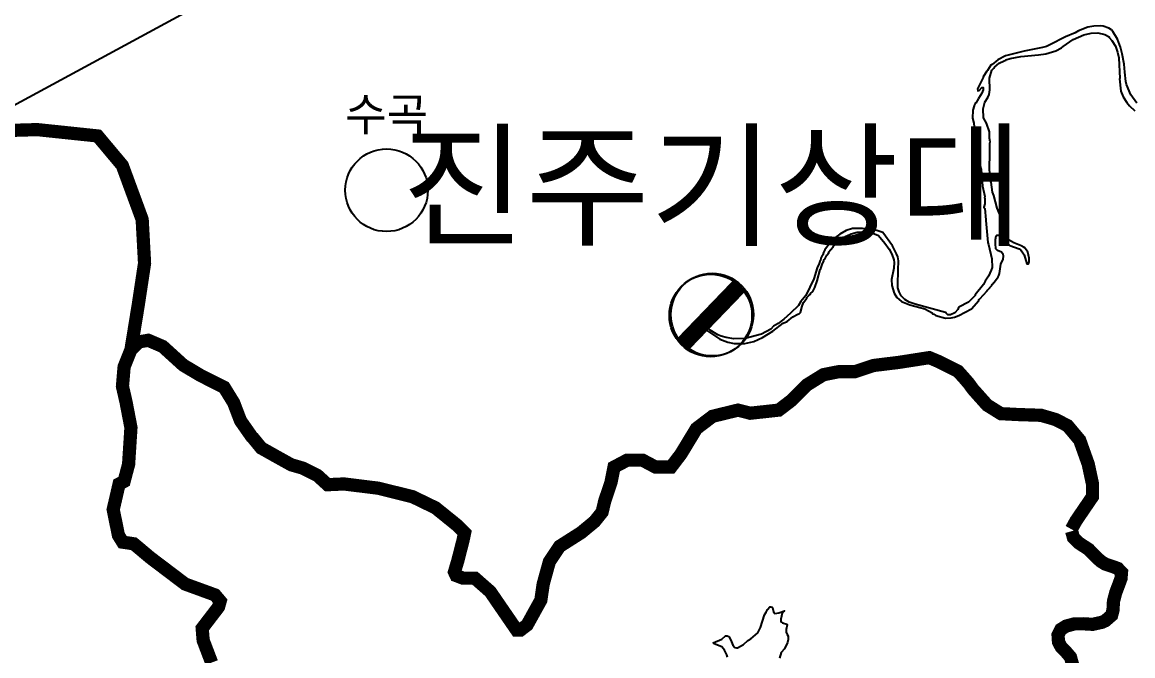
# Model space of a CAD drawing. Header units: millimetres. Extents: x -954552 to 1497340, y -301250 to 736091.
# Drawn here: x 273600 to 307207, y 175469 to 194640 of the extents above; entities that cross this region are included whole.
import ezdxf
from ezdxf.enums import TextEntityAlignment as Align

# ---------------------------------------------------------------- set-up
doc = ezdxf.new("R2010")
doc.units = ezdxf.units.MM
for name, color, linetype in [('2121', 7, 'Continuous'), ('2411', 7, 'Continuous'), ('AWS', 4, 'Continuous'), ('AWS명', 2, 'Continuous'), ('EL', 2, 'Continuous'), ('MAIN-RIVER', 5, 'Continuous'), ('Point', 1, 'Continuous'), ('관측소명', 3, 'Continuous'), ('기상청', 1, 'Continuous'), ('티센', 6, 'Continuous')]:
    doc.layers.add(name, color=color, linetype=linetype)
doc.styles.get("Standard").update_dxf_attribs({"font": ''})
doc.styles.get('Standard').set_extended_font_data('Gulim')

# ---------------------------------------------------------------- blocks, each defined once
blk = doc.blocks.new('관측소(기상청)')
at = {"layer": '기상청', "const_width": 500}
blk.add_lwpolyline([(821, 874), (-914, -926)], dxfattribs=at)
at = {"layer": '기상청'}
blk.add_circle((-46, -26), 1250, dxfattribs=at)

msp = doc.modelspace()

# ---------------------------------------------------------------- linework, layer by layer
at = {"layer": '2121', "color": 7}
msp.add_lwpolyline([(294947, 175431), (294926, 175501), (294849, 175644), (294766, 175737), (294537, 175833), (294506, 175860), (294775, 175975), (294880, 176070), (294935, 176074), (294983, 176050), (295044, 175946), (295102, 175789), (295160, 175718), (295210, 175706), (295241, 175713), (295427, 175815), (295559, 175930), (295646, 175984), (295865, 176166), (295865, 176166), (295938, 176329), (296057, 176712), (296115, 176793), (296149, 176871), (296222, 176947), (296256, 176955), (296292, 176945), (296304, 176926), (296331, 176804), (296375, 176752), (296499, 176767), (296671, 176834), (296601, 176756), (296552, 176574), (296554, 176520), (296573, 176489), (296606, 176469), (296737, 176426), (296750, 176411), (296720, 176263), (296721, 176188), (296746, 176113), (296779, 176068), (296775, 175958), (296758, 175867), (296666, 175684), (296568, 175570), (296515, 175397)], dxfattribs=at)
at = {"layer": '2411', "const_width": 400}
for points in [[(276890, 184730), (277109, 186072), (277302, 187347), (277230, 188671), (276628, 190308), (275881, 191199), (274051, 191391), (271691, 191319), (269403, 192089), (268253, 193456), (267988, 194908)], [(279332, 175263), (279075, 175936), (279046, 176301), (279304, 176638), (279540, 176946), (279590, 177125), (279433, 177311), (278530, 177640), (277471, 178442), (276976, 178858), (276640, 178908), (276511, 179115), (276353, 179896), (276532, 180669), (276683, 180748), (276819, 181264), (276890, 182374), (276740, 183154), (276633, 183620), (276683, 184214), (276890, 184730), (277127, 184966), (277413, 185016), (277850, 184830), (278473, 184264), (278989, 183956), (279712, 183591), (279998, 183126), (280206, 182581), (280572, 182058)], [(280562, 182087), (280833, 181756), (281269, 181511), (281744, 181247), (282082, 181150), (282530, 180928), (282840, 180646), (283336, 180669), (284374, 180540), (285412, 180283), (286107, 179946), (286780, 179402), (286988, 179194), (286938, 178958), (286780, 178342), (286680, 178005), (286730, 177898), (286938, 177819), (287296, 177819), (287761, 177411), (288563, 176244), (288671, 176244), (288878, 176401), (289294, 177153), (289365, 177640), (289551, 178313), (289859, 178779), (290511, 179194), (290919, 179531), (291148, 179817), (291227, 180154), (291416, 180713), (291509, 181179), (291905, 181389), (292371, 181389), (292767, 181179), (293233, 181179), (293535, 181575), (294001, 182344), (294490, 182716), (295259, 182903), (295632, 182809), (296493, 182903), (296889, 183205), (297355, 183671), (297844, 183974), (298310, 184067), (298799, 184067), (299358, 184253), (300126, 184347), (301049, 184491), (301317, 184379), (301919, 184078), (302105, 183870), (302241, 183713), (302371, 183534), (302800, 183054), (303215, 182796), (303759, 182768), (304432, 182746), (304876, 182617), (305234, 182431), (305600, 181994), (305858, 181271), (305986, 180676), (305986, 180283), (305492, 179559), (305349, 179300)], [(305357, 179239), (305409, 179050), (305576, 178881), (305873, 178689), (306087, 178470), (306224, 178340), (306370, 178245), (306597, 178170), (306752, 178113), (306865, 177997), (306851, 177811), (306792, 177648), (306692, 177384), (306622, 177119), (306608, 176852), (306567, 176696), (306376, 176530), (306274, 176484), (305993, 176421), (305711, 176438), (305449, 176437), (305190, 176368), (305027, 176266), (304945, 176099), (304958, 175891), (305037, 175740), (305166, 175610), (305322, 175428), (305397, 175158)]]:
    msp.add_lwpolyline(points, dxfattribs=at)
at = {"layer": 'AWS'}
msp.add_circle((284625, 189557), 1250, dxfattribs=at)
at = {"layer": 'MAIN-RIVER'}
msp.add_lwpolyline([(293933, 185487), (293977, 185480), (294106, 185439), (294190, 185398), (294712, 185048), (294794, 185015), (294957, 184958), (295145, 184917), (295470, 184915), (295744, 184982), (295999, 185098), (296315, 185291), (296629, 185534), (296747, 185585), (296919, 185728), (297067, 185808), (297123, 185827), (297156, 185854), (297204, 186051), (297244, 186161), (297338, 186289), (297344, 186309), (297423, 186390), (297423, 186403), (297450, 186415), (297449, 186427), (297521, 186491), (297588, 186610), (297658, 186812), (297742, 187162), (297767, 187188), (297767, 187188), (297814, 187335), (297854, 187414), (297860, 187449), (297884, 187474), (297944, 187593), (298004, 187660), (298003, 187685), (298144, 187843), (298144, 187856), (298366, 188054), (298533, 188168), (298689, 188234), (298862, 188292), (299137, 188308), (299344, 188255), (299508, 188183), (299704, 187958), (299832, 187775), (299915, 187619), (299975, 187446), (299983, 187365), (299979, 187202), (299909, 186851), (299918, 186677), (299984, 186440), (300067, 186314), (300207, 186187), (300458, 186088), (300910, 185967), (301137, 185846), (301157, 185821), (301157, 185821), (301187, 185804), (301251, 185769), (301539, 185689), (301714, 185691), (301808, 185711), (301938, 185764), (302323, 185972), (302550, 186224), (302549, 186248), (302562, 186248), (302574, 186274), (302805, 186511), (302811, 186530), (302878, 186600), (302878, 186612), (302940, 186676), (302946, 186695), (302992, 186730), (302991, 186755), (303004, 186755), (303022, 186774), (303022, 186786), (303134, 186933), (303158, 186980), (303175, 187039), (303213, 187322), (303220, 187352), (303281, 187460), (303297, 187567), (303285, 187607), (303234, 187683), (303234, 187683), (303114, 187731), (303063, 187787), (303048, 187943), (303053, 188062), (303070, 188181), (303089, 188199), (303170, 188195), (303481, 187887), (303770, 187782), (303808, 187758), (303817, 187734), (303836, 187723), (303916, 187606), (303999, 187333), (304026, 187327), (304052, 187333), (304076, 187390), (304074, 187503), (304034, 187683), (303938, 187813), (303890, 187848), (303864, 187868), (303604, 187963), (303464, 188050), (303431, 188057), (303346, 188104), (303282, 188177), (303268, 188296), (303303, 188466), (303287, 188576), (303101, 189012), (303101, 189012), (302997, 189401), (302963, 189498), (302920, 189803), (302882, 189871), (302874, 190396), (302883, 190489), (302884, 190984), (302889, 191021), (302873, 191133), (302866, 191328), (302780, 191582), (302691, 191750), (302674, 192018), (302734, 192219), (302825, 192364), (302861, 192452), (302884, 192590), (302873, 192946), (302944, 193185), (303003, 193253), (303017, 193285), (303166, 193401), (303310, 193476), (303364, 193488), (303364, 193500), (303494, 193546), (303819, 193604), (304351, 193654), (304580, 193685), (304877, 193775), (305052, 193863), (305052, 193863), (305095, 193904), (305398, 194116), (305727, 194258), (305946, 194305), (306145, 194315), (306365, 194268), (306488, 194201), (306495, 194180), (306574, 194090), (306682, 193916), (306741, 193731), (306782, 193562), (306810, 192937), (306804, 192928), (306847, 192557), (306918, 192382), (307027, 192209), (307103, 192111), (307269, 191957)], dxfattribs=at)
at = {"layer": 'MAIN-RIVER', "color": 5}
msp.add_lwpolyline([(307325, 192194), (307143, 192448), (307143, 192448), (307018, 192760), (306999, 192846), (306962, 193128), (306941, 193376), (306888, 193685), (306837, 193887), (306742, 194123), (306607, 194356), (306559, 194408), (306480, 194463), (306311, 194524), (306223, 194528), (306023, 194519), (305846, 194487), (305561, 194375), (305468, 194321), (305172, 194200), (304696, 193959), (304600, 193910), (304471, 193876), (303916, 193768), (303356, 193622), (303127, 193506), (302953, 193357), (302914, 193338), (302811, 193180), (302785, 193164), (302678, 192987), (302679, 192968), (302509, 192622), (302516, 192566), (302516, 192566), (302559, 192572), (302639, 192661), (302677, 192665), (302684, 192637), (302678, 192593), (302642, 192493), (302534, 192337), (302453, 192196), (302440, 192196), (302427, 192136), (302409, 192108), (302362, 191976), (302359, 191738), (302394, 191588), (302405, 191471), (302412, 191439), (302405, 191258), (302353, 190964), (302354, 190895), (302394, 190714), (302433, 190615), (302542, 190448), (302621, 190180), (302660, 189681), (302727, 189369), (302722, 189325), (302734, 189313), (302730, 189141), (302703, 189044), (302734, 189007), (302757, 188663), (302757, 188663), (302763, 188645), (302823, 187971), (302843, 187918), (302943, 187482), (302948, 187216), (302926, 187142), (302845, 186959), (302735, 186807), (302686, 186706), (302435, 186396), (302435, 186372), (302239, 186165), (301940, 186020), (301928, 186008), (301917, 185945), (301824, 185850), (301688, 185785), (301607, 185784), (301562, 185836), (301561, 185849), (301536, 185861), (300621, 186106), (300444, 186171), (300312, 186252), (300198, 186365), (300133, 186480), (300100, 186605), (300093, 186692), (300111, 187141), (300112, 187423), (300092, 187542), (300092, 187542), (300060, 187629), (299931, 187871), (299644, 188273), (299461, 188339), (299029, 188401), (298727, 188402), (298530, 188334), (298345, 188226), (298190, 188119), (298113, 188046), (298107, 188027), (298068, 187987), (298000, 187917), (298000, 187904), (297891, 187754), (297846, 187675), (297825, 187604), (297806, 187585), (297771, 187498), (297757, 187431), (297738, 187403), (297720, 187338), (297654, 187205), (297553, 186871), (297317, 186368), (297162, 186185), (297086, 186073), (296850, 185836), (296647, 185658), (296478, 185528), (296338, 185440), (296338, 185440), (296257, 185355), (295972, 185198), (295474, 185066), (295137, 185061), (294898, 185103), (294749, 185140), (294647, 185178), (294420, 185325), (294301, 185432), (294300, 185444), (294267, 185463), (294227, 185493), (294191, 185528), (294155, 185563), (294144, 185574), (294106, 185607), (294079, 185630), (294079, 185630)], dxfattribs=at)
at = {"layer": '기상청'}
msp.add_circle((294479, 185792), 1250, dxfattribs=at)
at = {"layer": '티센'}
msp.add_lwpolyline([(257593, 183595), (301976, 207644)], dxfattribs=at)

# ---------------------------------------------------------------- block references
at = {"layer": 'Point'}
msp.add_blockref('관측소(기상청)', (294479, 185792), dxfattribs=at)

# ---------------------------------------------------------------- texts
at = {"layer": 'AWS명'}
msp.add_text('수곡', height=1000, dxfattribs=at).set_placement((284625, 191057), align=Align.BOTTOM_CENTER)
at = {"layer": 'EL'}
msp.add_text('0.000', height=2.5, dxfattribs=at).set_placement((294479, 185791), align=Align.TOP_CENTER)
at = {"layer": '관측소명'}
msp.add_text('진주기상대', height=3000, dxfattribs=at).set_placement((294479, 187292), align=Align.BOTTOM_CENTER)

doc.saveas('drawing.dxf')
